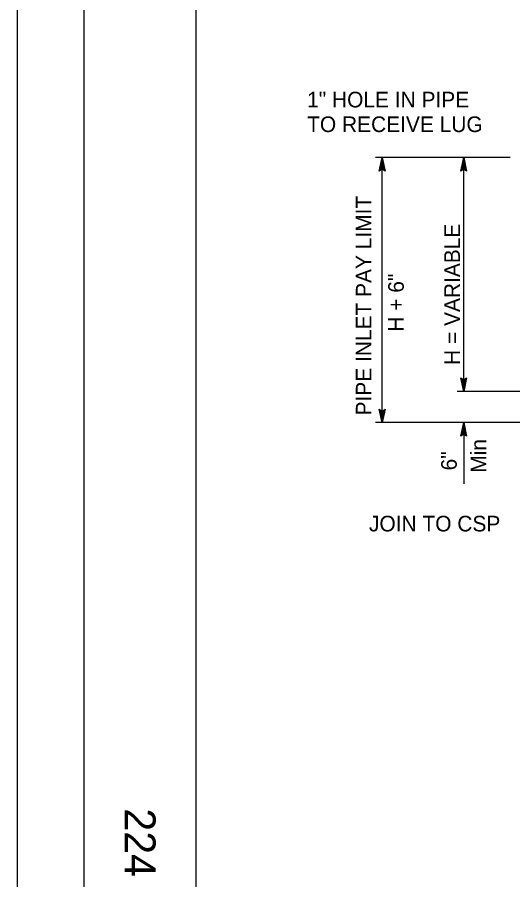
# Model space of a CAD drawing. Extents: x -894 to 866, y -472 to 714.
# Drawn here: x -894 to -672.4, y 106.7 to 492.7 of the extents above; entities that cross this region are included whole.
import ezdxf

# ---------------------------------------------------------------- set-up
doc = ezdxf.new("R2010")
doc.units = 0
for name, color, linetype in [('border_PLOTTING-ELEMENTS', 7, 'Continuous'), ('border_rw_22x34_Cut_Lines', 7, 'Continuous'), ('border_SHEET', 7, 'Continuous'), ('border_WITHIN-BORDER-anno', 7, 'Continuous'), ('df_DETAIL-anno', 7, 'Continuous')]:
    doc.layers.add(name, color=color, linetype=linetype)

msp = doc.modelspace()

# ---------------------------------------------------------------- linework, layer by layer
at = {"layer": 'border_PLOTTING-ELEMENTS'}
for points in [[(-894.04, -472.44), (865.96, -472.44), (865.96, 713.56), (-894.04, 713.56)], [(-864.04, 670.56), (835.96, 670.56), (835.96, -429.44), (-864.04, -429.44)]]:
    msp.add_lwpolyline(points, close=True, dxfattribs=at)
at = {"layer": 'border_rw_22x34_Cut_Lines'}
msp.add_lwpolyline([(-864.04, 670.56), (835.96, 670.56), (835.96, -429.44), (-864.04, -429.44)], close=True, dxfattribs=at)
at = {"layer": 'border_SHEET'}
msp.add_line((-814.04, -404.44), (-814.04, 645.56), dxfattribs=at)
at = {"layer": 'df_DETAIL-anno'}
for p, q in [((-673.59, 429.92), (-733.76, 429.92)), ((-732.12, 423.92), (-730.78, 429.92)), ((-731.76, 424.13), (-730.78, 428.54)), ((-730.78, 311.3), (-730.78, 429.92)), ((-730.78, 429.92), (-730.78, 429.92)), ((-730.78, 429.92), (-729.45, 423.92)), ((-730.77, 428.53), (-729.8, 424.15)), ((-695.67, 423.92), (-694.33, 429.92)), ((-695.31, 424.13), (-694.33, 428.54)), ((-694.33, 325.3), (-694.33, 429.92)), ((-694.33, 429.92), (-694.33, 429.92)), ((-694.33, 429.92), (-693, 423.92)), ((-694.32, 428.53), (-693.36, 424.15)), ((-730.78, 424.72), (-732.12, 423.92)), ((-731.4, 424.37), (-730.78, 427.15)), ((-731.05, 424.54), (-730.78, 425.77)), ((-730.78, 427.15), (-730.15, 424.33)), ((-730.78, 425.77), (-730.51, 424.56)), ((-729.45, 423.92), (-730.78, 424.72)), ((-694.33, 424.72), (-695.67, 423.92)), ((-694.95, 424.37), (-694.33, 427.15)), ((-694.6, 424.54), (-694.33, 425.77)), ((-694.33, 427.15), (-693.7, 424.33)), ((-694.33, 425.77), (-694.06, 424.56)), ((-693, 423.92), (-694.33, 424.72)), ((-732.12, 423.92), (-732.12, 423.92)), ((-729.45, 423.92), (-729.45, 423.92)), ((-695.67, 423.92), (-695.67, 423.92)), ((-693, 423.92), (-693, 423.92)), ((-694.33, 325.3), (-695.66, 331.3)), ((-695.66, 331.3), (-695.66, 331.3)), ((-695.66, 331.3), (-694.33, 330.5)), ((-694.33, 326.69), (-695.3, 331.07)), ((-694.32, 328.07), (-694.95, 330.89)), ((-694.32, 329.45), (-694.59, 330.66)), ((-694.33, 330.5), (-692.99, 331.3)), ((-692.99, 331.3), (-694.33, 325.3)), ((-693.34, 331.09), (-694.33, 326.68)), ((-693.7, 330.85), (-694.32, 328.07)), ((-694.05, 330.68), (-694.32, 329.45)), ((-692.99, 331.3), (-692.99, 331.3)), ((-627.64, 325.3), (-697.31, 325.3)), ((-694.33, 325.3), (-694.33, 325.3)), ((-730.78, 311.3), (-732.11, 317.3)), ((-732.11, 317.3), (-732.11, 317.3)), ((-732.11, 317.3), (-730.78, 316.5)), ((-730.78, 312.69), (-731.75, 317.07)), ((-730.77, 314.07), (-731.4, 316.89)), ((-730.77, 315.45), (-731.04, 316.66)), ((-730.78, 316.5), (-729.44, 317.3)), ((-729.44, 317.3), (-730.78, 311.3)), ((-729.79, 317.09), (-730.77, 312.68)), ((-730.15, 316.85), (-730.77, 314.07)), ((-730.5, 316.68), (-730.77, 315.45)), ((-729.44, 317.3), (-729.44, 317.3)), ((-655.24, 311.3), (-733.76, 311.3)), ((-730.78, 311.3), (-730.78, 311.3)), ((-695.67, 305.3), (-694.33, 311.3)), ((-695.31, 305.52), (-694.33, 309.92)), ((-694.33, 311.3), (-694.33, 283.92)), ((-694.33, 311.3), (-694.33, 311.3)), ((-694.33, 311.3), (-693, 305.3)), ((-694.32, 309.91), (-693.36, 305.54)), ((-694.33, 306.1), (-695.67, 305.3)), ((-695.67, 305.3), (-695.67, 305.3)), ((-694.95, 305.75), (-694.33, 308.54)), ((-694.6, 305.93), (-694.33, 307.16)), ((-694.33, 308.54), (-693.7, 305.72)), ((-694.33, 307.16), (-694.06, 305.95)), ((-693, 305.3), (-694.33, 306.1)), ((-693, 305.3), (-693, 305.3))]:
    msp.add_line(p, q, dxfattribs=at)

# ---------------------------------------------------------------- texts
at = {"layer": 'border_WITHIN-BORDER-anno'}
msp.add_text('224', height=13.78, rotation=270, dxfattribs=at).set_placement((-845.95, 138.66))
at = {"layer": 'df_DETAIL-anno'}
for s, p in [('1" HOLE IN PIPE', (-764.36, 452.39)), ('TO RECEIVE LUG', (-764.36, 441.35)), ('JOIN TO CSP', (-736.7, 262.6))]:
    msp.add_text(s, height=7, dxfattribs=at).set_placement(p)
for s, p in [('PIPE INLET PAY LIMIT', (-735.58, 314.5)), ('H = VARIABLE', (-696.01, 337.14)), ('H + 6"', (-721.11, 352.03)), ('Min', (-684.17, 288.87)), ('6"', (-697.42, 289.91))]:
    msp.add_text(s, height=7, rotation=90, dxfattribs=at).set_placement(p)

doc.saveas('drawing.dxf')
